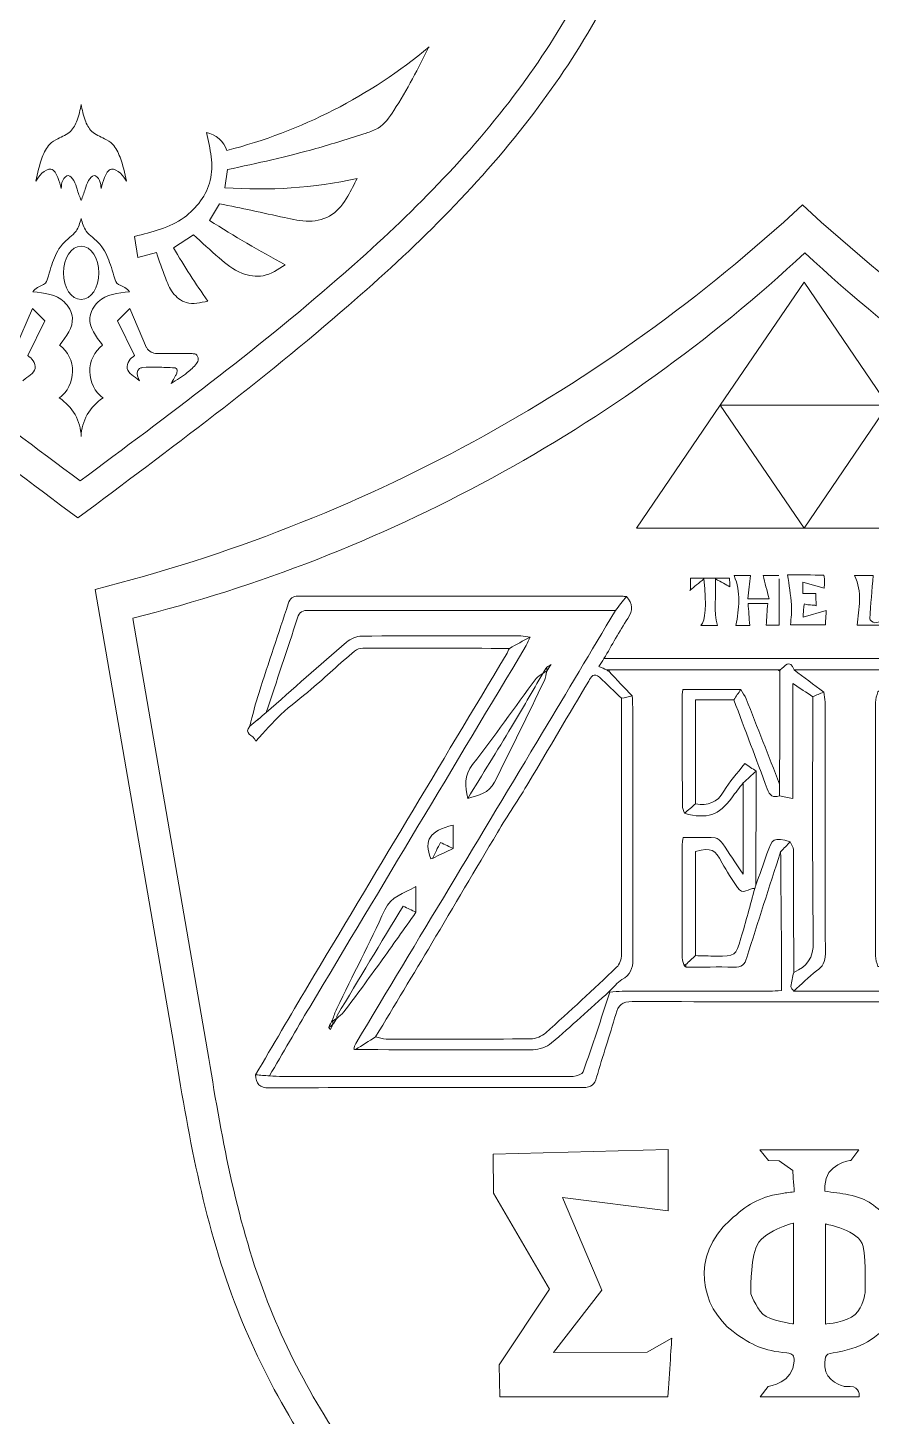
# Model space of a CAD drawing. Header units: inches. Extents: x 0 to 12, y 0 to 12.
# Drawn here: x 1.918 to 2.909, y 7.548 to 9.18 of the extents above; entities that cross this region are included whole.
import ezdxf

# ---------------------------------------------------------------- set-up
doc = ezdxf.new("R2010")
doc.units = ezdxf.units.IN
doc.header["$MEASUREMENT"] = 0

msp = doc.modelspace()

# ---------------------------------------------------------------- linework, layer by layer
at = {"color": 5, "lineweight": 0}
for p, q in [((2.1496, 8.9922), (2.1528, 9.0135)), ((2.1314, 8.9536), (2.1432, 8.9734)), ((2.0434, 8.935), (2.0472, 8.9103)), ((2.0893, 8.9216), (2.1125, 8.9369)), ((2.0472, 8.9103), (2.069, 8.916)), ((2.8304, 8.8813), (2.732, 8.7365)), ((2.9289, 8.7365), (2.8304, 8.8813)), ((1.9036, 8.8038), (1.9235, 8.8502)), ((1.9235, 8.8502), (1.938, 8.8357)), ((2.0377, 8.8502), (2.0232, 8.8357)), ((2.0575, 8.8038), (2.0377, 8.8502)), ((1.938, 8.8357), (1.9179, 8.7949)), ((2.0232, 8.8357), (2.0433, 8.7949)), ((2.1113, 8.7971), (2.0696, 8.7971)), ((2.732, 8.7365), (2.6335, 8.5918)), ((2.8304, 8.5918), (2.732, 8.7365)), ((2.732, 8.7365), (2.9289, 8.7365)), ((2.9289, 8.7365), (2.8304, 8.5918)), ((2.6335, 8.5918), (2.8304, 8.5918)), ((2.8304, 8.5918), (3.0273, 8.5918)), ((2.0413, 8.486), (2.1292, 7.9777))]:
    msp.add_line(p, q, dxfattribs=at)
at = {"color": 250, "lineweight": 0}
msp.add_line((1.997, 8.52), (2.0895, 7.9849), dxfattribs=at)
at = {"color": 5, "lineweight": 0}
for centre, radius, start, end in [((2.0024, 9.6212), 0.604, 284.3341, 309.8666), ((2.1214, 9.0256), 0.0322, 18.8063, 78.5326), ((2.1898, 9.5413), 0.5506, 265.8076, 282.0733), ((2.9229, 10.2081), 1.4833, 237.7506, 241.7403), ((1.6001, 10.2391), 1.8077, 284.1261, 312.9293), ((2.749, 9.3008), 0.7609, 209.8934, 215.4983), ((4.0626, 10.2391), 1.8077, 227.0707, 255.8739), ((1.9313, 8.7763), 0.0392, 306.8379, 52.1804), ((2.0299, 8.7763), 0.0392, 127.8196, 233.1621), ((2.0699, 8.8118), 0.0146, 212.8639, 268.9541), ((1.9246, 8.6978), 0.0561, 1.9204, 57.3192), ((2.0366, 8.6978), 0.0561, 122.6808, 178.0796)]:
    msp.add_arc(centre, radius, start, end, dxfattribs=at)
at = {"color": 250, "lineweight": 0}
for centre, start, end in [((1.5326, 10.3654), 284.1261, 312.9293), ((4.1246, 10.3654), 227.0707, 255.8739)]:
    msp.add_arc(centre, 1.9029, start, end, dxfattribs=at)
at = {"color": 5, "lineweight": 0}
msp.add_ellipse((1.9806, 8.8921), major_axis=(0, 0.0313), ratio=0.665933, dxfattribs=at)
at = {"color": 250, "lineweight": 0}
for points in [[(1.9767, 8.6041), (1.8686, 8.6846), (1.6788, 8.8259), (1.4417, 9.0568), (1.2882, 9.3193), (1.2543, 9.5139), (1.2376, 9.6169)], [(1.9767, 8.6041), (2.0849, 8.6846), (2.2747, 8.8259), (2.5117, 9.0568), (2.6653, 9.3193), (2.6992, 9.5139), (2.7159, 9.6169)], [(2.8286, 6.9721), (2.7205, 7.0526), (2.5306, 7.1938), (2.2936, 7.4248), (2.1401, 7.6873), (2.1062, 7.8819), (2.0895, 7.9849)], [(2.8286, 6.9721), (2.9367, 7.0526), (3.1266, 7.1938), (3.3636, 7.4248), (3.5172, 7.6873), (3.551, 7.8819), (3.5677, 7.9849)]]:
    msp.add_open_spline(points, degree=3, knots=[0, 0, 0, 0, 0.0808468, 0.1419248, 0.197496, 0.2597021, 0.2597021, 0.2597021, 0.2597021], dxfattribs=at)
at = {"color": 5, "lineweight": 0}
for points, knots in [([(1.9795, 8.6475), (1.8768, 8.724), (1.6964, 8.8582), (1.4712, 9.0776), (1.3254, 9.327), (1.2932, 9.5118), (1.2773, 9.6097)], [0, 0, 0, 0, 0.0808468, 0.1419248, 0.197496, 0.2597021, 0.2597021, 0.2597021, 0.2597021]), ([(1.9795, 8.6475), (2.0822, 8.724), (2.2626, 8.8582), (2.4877, 9.0776), (2.6336, 9.327), (2.6658, 9.5118), (2.6817, 9.6097)], [0, 0, 0, 0, 0.0808468, 0.1419248, 0.197496, 0.2597021, 0.2597021, 0.2597021, 0.2597021]), ([(2.1528, 9.0135), (2.1876, 9.021), (2.2427, 9.033), (2.3004, 9.0515), (2.3344, 9.0625), (2.36, 9.0994), (2.3768, 9.1325), (2.3895, 9.1576)], [0, 0, 0, 0, 0.02753964, 0.04351363, 0.0474821, 0.05463243, 0.07669562, 0.07669562, 0.07669562, 0.07669562]), ([(1.9806, 9.0901), (1.9794, 9.0839), (1.9773, 9.0726), (1.9689, 9.0565), (1.9548, 9.0509), (1.9413, 9.0429), (1.9327, 9.0244), (1.9294, 9.0092), (1.9274, 8.9998)], [0, 0, 0, 0, 0.00496667, 0.00889983, 0.01334248, 0.01630321, 0.02086423, 0.02843291, 0.02843291, 0.02843291, 0.02843291]), ([(1.9806, 9.0901), (1.9818, 9.0839), (1.9839, 9.0726), (1.9922, 9.0565), (2.0064, 9.0509), (2.0199, 9.0429), (2.0285, 9.0244), (2.0318, 9.0092), (2.0338, 8.9998)], [0, 0, 0, 0, 0.00496667, 0.00889983, 0.01334248, 0.01630321, 0.02086423, 0.02843291, 0.02843291, 0.02843291, 0.02843291]), ([(2.0434, 8.935), (2.064, 8.9399), (2.1022, 8.9491), (2.141, 9.0007), (2.1323, 9.038), (2.1278, 9.0572)], [0, 0, 0, 0, 0.01607831, 0.02987121, 0.04449574, 0.04449574, 0.04449574, 0.04449574]), ([(1.9572, 8.9912), (1.9562, 8.9954), (1.9542, 9.0035), (1.9464, 9.0174), (1.9332, 9.0096), (1.9293, 9.0031), (1.9274, 8.9998)], [0, 0, 0, 0, 0.00351206, 0.00679766, 0.00978558, 0.01288207, 0.01288207, 0.01288207, 0.01288207]), ([(2.004, 8.9912), (2.005, 8.9954), (2.007, 9.0035), (2.0148, 9.0174), (2.028, 9.0096), (2.0319, 9.0031), (2.0338, 8.9998)], [0, 0, 0, 0, 0.00351206, 0.00679766, 0.00978558, 0.01288207, 0.01288207, 0.01288207, 0.01288207]), ([(1.9806, 8.9771), (1.9789, 8.9816), (1.9758, 8.9895), (1.9732, 8.9997), (1.9656, 9.0093), (1.9575, 9.0004), (1.9573, 8.9944), (1.9572, 8.9912)], [0, 0, 0, 0, 0.00367448, 0.00651244, 0.00872326, 0.0109429, 0.0134626, 0.0134626, 0.0134626, 0.0134626]), ([(1.9806, 8.9771), (1.9823, 8.9816), (1.9854, 8.9895), (1.988, 8.9997), (1.9956, 9.0093), (2.0037, 9.0004), (2.0039, 8.9944), (2.004, 8.9912)], [0, 0, 0, 0, 0.00367448, 0.00651244, 0.00872326, 0.0109429, 0.0134626, 0.0134626, 0.0134626, 0.0134626]), ([(2.1432, 8.9734), (2.1687, 8.9681), (2.2037, 8.9608), (2.2479, 8.9505), (2.2777, 8.9579), (2.2938, 8.9806), (2.3015, 8.996), (2.305, 9.0029)], [0, 0, 0, 0, 0.02023305, 0.02779216, 0.03497388, 0.04239776, 0.04841567, 0.04841567, 0.04841567, 0.04841567]), ([(1.9806, 8.9558), (1.9791, 8.9506), (1.9767, 8.9419), (1.9659, 8.9327), (1.9535, 8.9217), (1.9469, 8.9045), (1.9425, 8.8903), (1.9396, 8.8783), (1.9294, 8.8763), (1.9254, 8.8718), (1.9237, 8.8699)], [0, 0, 0, 0, 0.00412311, 0.00675957, 0.01082209, 0.01687384, 0.02044886, 0.02277519, 0.025562, 0.02745838, 0.02745838, 0.02745838, 0.02745838]), ([(1.9806, 8.9558), (1.9821, 8.9506), (1.9845, 8.9419), (1.9953, 8.9327), (2.0077, 8.9217), (2.0143, 8.9045), (2.0187, 8.8903), (2.0216, 8.8783), (2.0317, 8.8763), (2.0358, 8.8718), (2.0375, 8.8699)], [0, 0, 0, 0, 0.00412311, 0.00675957, 0.01082209, 0.01687384, 0.02044886, 0.02277519, 0.025562, 0.02745838, 0.02745838, 0.02745838, 0.02745838]), ([(2.1125, 8.9369), (2.1225, 8.9278), (2.1403, 8.9113), (2.166, 8.8902), (2.1967, 8.8857), (2.2123, 8.8961), (2.2206, 8.9016)], [0, 0, 0, 0, 0.01052872, 0.01884852, 0.02537562, 0.03288337, 0.03288337, 0.03288337, 0.03288337]), ([(2.069, 8.916), (2.0724, 8.9061), (2.078, 8.89), (2.0868, 8.868), (2.1054, 8.8531), (2.1208, 8.8569), (2.1295, 8.859)], [0, 0, 0, 0, 0.00813648, 0.01321573, 0.01827977, 0.02485473, 0.02485473, 0.02485473, 0.02485473]), ([(1.9554, 8.8073), (1.9633, 8.8175), (1.9761, 8.8341), (1.9586, 8.8662), (1.9374, 8.8685), (1.9237, 8.8699)], [0, 0, 0, 0, 0.00906876, 0.01459213, 0.02458282, 0.02458282, 0.02458282, 0.02458282]), ([(2.0058, 8.8073), (1.9979, 8.8175), (1.985, 8.8341), (2.0026, 8.8662), (2.0238, 8.8685), (2.0375, 8.8699)], [0, 0, 0, 0, 0.00906876, 0.01459213, 0.02458282, 0.02458282, 0.02458282, 0.02458282]), ([(2.0864, 8.7619), (2.0929, 8.766), (2.1037, 8.7729), (2.1144, 8.7826), (2.1195, 8.7907), (2.1164, 8.7969), (2.1127, 8.7971), (2.1113, 8.7971)], [0, 0, 0, 0, 0.00596177, 0.00986587, 0.01130521, 0.01296865, 0.01403095, 0.01403095, 0.01403095, 0.01403095]), ([(1.9179, 8.7949), (1.9202, 8.7931), (1.9249, 8.7893), (1.9293, 8.7753), (1.9175, 8.7701), (1.9122, 8.7654), (1.912, 8.7653)], [0, 0, 0, 0, 0.002263082, 0.004672888, 0.009805081, 0.009973743, 0.009973743, 0.009973743, 0.009973743]), ([(2.0433, 8.7949), (2.041, 8.7931), (2.0363, 8.7893), (2.0319, 8.7753), (2.0437, 8.7701), (2.049, 8.7654), (2.0492, 8.7653)], [0, 0, 0, 0, 0.002263082, 0.004672888, 0.009805081, 0.009973743, 0.009973743, 0.009973743, 0.009973743]), ([(2.0864, 8.7619), (2.0882, 8.7651), (2.0908, 8.7694), (2.0934, 8.7749), (2.0941, 8.7803), (2.0819, 8.7808), (2.0702, 8.7813), (2.0569, 8.7814), (2.0489, 8.7801), (2.0452, 8.7742), (2.0472, 8.7688), (2.0492, 8.7653)], [0, 0, 0, 0, 0.00278599, 0.00388366, 0.00486863, 0.00626844, 0.01134116, 0.01538852, 0.01640716, 0.01732059, 0.0203083, 0.0203083, 0.0203083, 0.0203083]), ([(2.6216, 8.5116), (2.6172, 8.5061), (2.6129, 8.5006), (2.6086, 8.4951), (2.4885, 8.4951), (2.3683, 8.4951), (2.2482, 8.4954), (2.2411, 8.4954), (2.2372, 8.4937), (2.2349, 8.4865), (2.2229, 8.4493), (2.2104, 8.4123), (2.1981, 8.3752), (2.1917, 8.3699), (2.1853, 8.3646), (2.1788, 8.3593), (2.1824, 8.3725), (2.1854, 8.3859), (2.1897, 8.3989), (2.2009, 8.4337), (2.2128, 8.4683), (2.2241, 8.5031), (2.2262, 8.5094), (2.2289, 8.5122), (2.236, 8.5122), (2.3629, 8.5119), (2.4898, 8.512), (2.6167, 8.5119), (2.6183, 8.5119), (2.62, 8.5117), (2.6216, 8.5116)], [0, 0, 0, 0, 1, 1, 1, 2, 2, 2, 3, 3, 3, 4, 4, 4, 5, 5, 5, 6, 6, 6, 7, 7, 7, 8, 8, 8, 9, 9, 9, 10, 10, 10, 10]), ([(2.6216, 8.5116), (2.629, 8.5034), (2.6295, 8.4955), (2.6232, 8.4859), (2.6132, 8.4705), (2.6045, 8.4544), (2.5952, 8.4387), (2.5933, 8.4357), (2.5913, 8.4328), (2.5891, 8.4294), (2.5928, 8.4278), (2.5957, 8.4266), (2.5986, 8.4254), (2.5995, 8.4247), (2.6004, 8.424), (2.6012, 8.4234), (2.6103, 8.4139), (2.6193, 8.4044), (2.6284, 8.3948), (2.6243, 8.3939), (2.6201, 8.3929), (2.616, 8.392), (2.6074, 8.4002), (2.5987, 8.4085), (2.59, 8.4167), (2.5832, 8.4231), (2.5801, 8.4169), (2.5773, 8.4123), (2.5538, 8.3727), (2.5305, 8.3329), (2.5069, 8.2934), (2.4949, 8.2735), (2.482, 8.2542), (2.47, 8.2343), (2.4442, 8.191), (2.4187, 8.1475), (2.3929, 8.1042), (2.371, 8.0674), (2.3488, 8.0308), (2.3268, 7.9941), (2.3189, 7.9891), (2.311, 7.9841), (2.3031, 7.9791), (2.3031, 7.9791), (2.3031, 7.9791), (2.3031, 7.9791), (2.3024, 7.9794), (2.3017, 7.9795), (2.301, 7.9795), (2.3018, 7.9818), (2.3022, 7.9842), (2.3034, 7.9862), (2.3766, 8.1081), (2.4499, 8.2299), (2.5231, 8.3518), (2.5518, 8.3994), (2.5801, 8.4473), (2.6086, 8.4951), (2.6129, 8.5006), (2.6172, 8.5061), (2.6216, 8.5116)], [0, 0, 0, 0, 1, 1, 1, 2, 2, 2, 3, 3, 3, 4, 4, 4, 5, 5, 5, 6, 6, 6, 7, 7, 7, 8, 8, 8, 9, 9, 9, 10, 10, 10, 11, 11, 11, 12, 12, 12, 13, 13, 13, 14, 14, 14, 15, 15, 15, 16, 16, 16, 17, 17, 17, 18, 18, 18, 19, 19, 19, 20, 20, 20, 20]), ([(2.5083, 8.464), (2.5047, 8.4644), (2.5011, 8.4653), (2.4976, 8.4654), (2.4353, 8.4654), (2.373, 8.4656), (2.3106, 8.4651), (2.3045, 8.465), (2.2973, 8.462), (2.2926, 8.458), (2.2608, 8.4307), (2.2295, 8.4029), (2.1981, 8.3752), (2.2104, 8.4123), (2.2229, 8.4493), (2.2349, 8.4865), (2.2372, 8.4937), (2.2411, 8.4954), (2.2482, 8.4954), (2.3683, 8.4951), (2.4885, 8.4951), (2.6086, 8.4951), (2.5801, 8.4473), (2.5518, 8.3994), (2.5231, 8.3518), (2.4499, 8.2299), (2.3766, 8.1081), (2.3034, 7.9862), (2.3022, 7.9842), (2.3018, 7.9818), (2.301, 7.9795), (2.3017, 7.9794), (2.3024, 7.9792), (2.3031, 7.9791), (2.3031, 7.9791), (2.3031, 7.9791), (2.3031, 7.9791), (2.3727, 7.9789), (2.4423, 7.9786), (2.5118, 7.979), (2.5191, 7.9791), (2.5278, 7.9822), (2.5334, 7.9869), (2.5566, 8.0064), (2.5789, 8.0272), (2.6015, 8.0474), (2.6015, 8.0474), (2.6022, 8.0465), (2.6022, 8.0465), (2.5918, 8.0153), (2.5817, 7.9841), (2.5708, 7.9531), (2.5697, 7.9502), (2.5632, 7.9477), (2.5592, 7.9476), (2.5344, 7.9471), (2.5096, 7.9474), (2.4848, 7.9474), (2.3958, 7.9474), (2.3068, 7.9474), (2.2177, 7.9474), (2.2125, 7.9474), (2.2072, 7.9479), (2.2019, 7.9481), (2.2177, 7.9751), (2.2333, 8.0023), (2.2493, 8.0291), (2.3341, 8.1708), (2.419, 8.3124), (2.5038, 8.4541), (2.5057, 8.4572), (2.5068, 8.4607), (2.5083, 8.464)], [0, 0, 0, 0, 1, 1, 1, 2, 2, 2, 3, 3, 3, 4, 4, 4, 5, 5, 5, 6, 6, 6, 7, 7, 7, 8, 8, 8, 9, 9, 9, 10, 10, 10, 11, 11, 11, 12, 12, 12, 13, 13, 13, 14, 14, 14, 15, 15, 15, 16, 16, 16, 17, 17, 17, 18, 18, 18, 19, 19, 19, 20, 20, 20, 21, 21, 21, 22, 22, 22, 23, 23, 23, 24, 24, 24, 24]), ([(2.5083, 8.464), (2.5002, 8.4596), (2.4922, 8.4551), (2.4841, 8.4507), (2.4267, 8.4508), (2.3693, 8.451), (2.3119, 8.4509), (2.3085, 8.4509), (2.3045, 8.4497), (2.302, 8.4476), (2.2848, 8.4328), (2.2682, 8.4175), (2.251, 8.4027), (2.2394, 8.3925), (2.2267, 8.3835), (2.2154, 8.373), (2.2055, 8.3638), (2.1968, 8.3532), (2.186, 8.3416), (2.1828, 8.3499), (2.1709, 8.3499), (2.1789, 8.3593), (2.1853, 8.3646), (2.1917, 8.3699), (2.1981, 8.3752), (2.2295, 8.4029), (2.2608, 8.4307), (2.2926, 8.458), (2.2973, 8.462), (2.3045, 8.465), (2.3106, 8.4651), (2.373, 8.4656), (2.4353, 8.4654), (2.4976, 8.4654), (2.5011, 8.4653), (2.5047, 8.4644), (2.5083, 8.464)], [0, 0, 0, 0, 1, 1, 1, 2, 2, 2, 3, 3, 3, 4, 4, 4, 5, 5, 5, 6, 6, 6, 7, 7, 7, 8, 8, 8, 9, 9, 9, 10, 10, 10, 11, 11, 11, 12, 12, 12, 12]), ([(2.2019, 7.9481), (2.1965, 7.9486), (2.1911, 7.949), (2.1857, 7.9495), (2.2061, 7.9842), (2.2263, 8.019), (2.2469, 8.0535), (2.3246, 8.1835), (2.4025, 8.3133), (2.4802, 8.4432), (2.4817, 8.4456), (2.4828, 8.4482), (2.4841, 8.4507), (2.4922, 8.4551), (2.5002, 8.4596), (2.5083, 8.464), (2.5068, 8.4607), (2.5057, 8.4572), (2.5038, 8.4541), (2.419, 8.3124), (2.3341, 8.1708), (2.2493, 8.0291), (2.2333, 8.0023), (2.2177, 7.9751), (2.2019, 7.9481)], [0, 0, 0, 0, 1, 1, 1, 2, 2, 2, 3, 3, 3, 4, 4, 4, 5, 5, 5, 6, 6, 6, 7, 7, 7, 8, 8, 8, 8]), ([(2.9637, 8.4383), (2.9595, 8.434), (2.9552, 8.4297), (2.951, 8.4254), (2.9069, 8.4254), (2.8629, 8.4254), (2.8188, 8.4254), (2.8135, 8.439), (2.8079, 8.4296), (2.8024, 8.4255), (2.8014, 8.4255), (2.8005, 8.4254), (2.7995, 8.4254), (2.7335, 8.4254), (2.6675, 8.4254), (2.6016, 8.4254), (2.6006, 8.4254), (2.5996, 8.4254), (2.5986, 8.4254), (2.5957, 8.4266), (2.5928, 8.4278), (2.5891, 8.4294), (2.5913, 8.4328), (2.5933, 8.4357), (2.5952, 8.4387), (2.7144, 8.4387), (2.8336, 8.4387), (2.9527, 8.4387), (2.9564, 8.4387), (2.9601, 8.4384), (2.9637, 8.4383)], [0, 0, 0, 0, 1, 1, 1, 2, 2, 2, 3, 3, 3, 4, 4, 4, 5, 5, 5, 6, 6, 6, 7, 7, 7, 8, 8, 8, 9, 9, 9, 10, 10, 10, 10]), ([(2.8535, 8.3993), (2.8492, 8.3975), (2.8449, 8.3957), (2.8406, 8.3939), (2.8333, 8.3988), (2.826, 8.4036), (2.8172, 8.4094), (2.8172, 8.3637), (2.8172, 8.3196), (2.8172, 8.2742), (2.8113, 8.2754), (2.8065, 8.2763), (2.8016, 8.2772), (2.8017, 8.2818), (2.8017, 8.2863), (2.8017, 8.2909), (2.8018, 8.3352), (2.8019, 8.3795), (2.8021, 8.4238), (2.8022, 8.4243), (2.8023, 8.4249), (2.8024, 8.4255), (2.8079, 8.4296), (2.8135, 8.439), (2.8188, 8.4254), (2.8304, 8.4167), (2.842, 8.408), (2.8535, 8.3993)], [0, 0, 0, 0, 1, 1, 1, 2, 2, 2, 3, 3, 3, 4, 4, 4, 5, 5, 5, 6, 6, 6, 7, 7, 7, 8, 8, 8, 9, 9, 9, 9]), ([(2.5282, 8.4287), (2.5282, 8.4287), (2.5282, 8.4287), (2.5282, 8.4287), (2.5266, 8.4263), (2.525, 8.4238), (2.5233, 8.4213), (2.5233, 8.4213), (2.5233, 8.4213), (2.5233, 8.4213), (2.5206, 8.4193), (2.5173, 8.4178), (2.5154, 8.4152), (2.4905, 8.3816), (2.4664, 8.3473), (2.4408, 8.3142), (2.4307, 8.3011), (2.4315, 8.2884), (2.4351, 8.2744), (2.4474, 8.2777), (2.4602, 8.2806), (2.4666, 8.2934), (2.4863, 8.3331), (2.5058, 8.373), (2.5252, 8.4128), (2.5268, 8.4162), (2.5271, 8.4203), (2.528, 8.424), (2.528, 8.424), (2.528, 8.4239), (2.528, 8.4239), (2.5297, 8.4265), (2.5313, 8.429), (2.533, 8.4316), (2.5314, 8.4306), (2.5298, 8.4296), (2.5282, 8.4287)], [0, 0, 0, 0, 1, 1, 1, 2, 2, 2, 3, 3, 3, 4, 4, 4, 5, 5, 5, 6, 6, 6, 7, 7, 7, 8, 8, 8, 9, 9, 9, 10, 10, 10, 11, 11, 11, 12, 12, 12, 12]), ([(2.5233, 8.4213), (2.5111, 8.4004), (2.4991, 8.3793), (2.4866, 8.3585), (2.4696, 8.3303), (2.4523, 8.3024), (2.4351, 8.2744), (2.4315, 8.2884), (2.4307, 8.3011), (2.4408, 8.3142), (2.4664, 8.3473), (2.4905, 8.3816), (2.5154, 8.4152), (2.5173, 8.4178), (2.5206, 8.4193), (2.5233, 8.4213)], [0, 0, 0, 0, 1, 1, 1, 2, 2, 2, 3, 3, 3, 4, 4, 4, 5, 5, 5, 5]), ([(2.528, 8.424), (2.5271, 8.4203), (2.5268, 8.4162), (2.5252, 8.4128), (2.5058, 8.373), (2.4863, 8.3331), (2.4666, 8.2934), (2.4602, 8.2806), (2.4474, 8.2777), (2.4351, 8.2744), (2.4523, 8.3024), (2.4696, 8.3303), (2.4866, 8.3585), (2.4991, 8.3793), (2.5111, 8.4004), (2.5233, 8.4213), (2.5233, 8.4213), (2.5233, 8.4213), (2.5233, 8.4213), (2.5249, 8.4222), (2.5265, 8.4231), (2.528, 8.424)], [0, 0, 0, 0, 1, 1, 1, 2, 2, 2, 3, 3, 3, 4, 4, 4, 5, 5, 5, 6, 6, 6, 7, 7, 7, 7]), ([(2.528, 8.424), (2.5265, 8.4231), (2.5249, 8.4222), (2.5233, 8.4213), (2.525, 8.4238), (2.5266, 8.4263), (2.5282, 8.4287), (2.5282, 8.4271), (2.5281, 8.4255), (2.528, 8.4239), (2.528, 8.4239), (2.528, 8.424), (2.528, 8.424)], [0, 0, 0, 0, 1, 1, 1, 2, 2, 2, 3, 3, 3, 4, 4, 4, 4]), ([(2.528, 8.4239), (2.5281, 8.4255), (2.5282, 8.4271), (2.5282, 8.4287), (2.5282, 8.4287), (2.5282, 8.4287), (2.5282, 8.4287), (2.5298, 8.4296), (2.5314, 8.4306), (2.533, 8.4316), (2.5313, 8.429), (2.5297, 8.4265), (2.528, 8.4239)], [0, 0, 0, 0, 1, 1, 1, 2, 2, 2, 3, 3, 3, 4, 4, 4, 4]), ([(2.533, 8.4316), (2.5314, 8.4306), (2.5298, 8.4296), (2.5282, 8.4287), (2.5298, 8.4296), (2.5314, 8.4306), (2.533, 8.4316)], [0, 0, 0, 0, 1, 1, 1, 2, 2, 2, 2]), ([(2.6016, 8.4254), (2.6015, 8.4247), (2.6014, 8.424), (2.6012, 8.4234), (2.6004, 8.424), (2.5995, 8.4247), (2.5986, 8.4254), (2.5996, 8.4254), (2.6006, 8.4254), (2.6016, 8.4254)], [0, 0, 0, 0, 1, 1, 1, 2, 2, 2, 3, 3, 3, 3]), ([(2.6016, 8.4254), (2.6675, 8.4254), (2.7335, 8.4254), (2.7995, 8.4254), (2.8003, 8.4248), (2.8012, 8.4243), (2.8021, 8.4238), (2.8019, 8.3795), (2.8018, 8.3352), (2.8017, 8.2909), (2.7886, 8.3244), (2.7756, 8.3579), (2.7624, 8.3914), (2.7609, 8.3953), (2.7581, 8.3986), (2.756, 8.4023), (2.7336, 8.4023), (2.7112, 8.4023), (2.6881, 8.4023), (2.6879, 8.4009), (2.6873, 8.399), (2.6873, 8.3971), (2.6873, 8.3533), (2.6873, 8.3096), (2.6874, 8.2659), (2.6874, 8.2628), (2.6889, 8.2599), (2.6898, 8.2568), (2.7168, 8.2497), (2.7301, 8.2541), (2.7455, 8.2752), (2.7498, 8.2811), (2.7544, 8.2868), (2.7588, 8.2926), (2.7588, 8.2578), (2.7588, 8.2229), (2.7588, 8.1852), (2.7497, 8.1989), (2.7425, 8.2101), (2.7348, 8.221), (2.7327, 8.224), (2.7291, 8.2278), (2.726, 8.228), (2.7136, 8.2288), (2.7011, 8.2283), (2.6882, 8.2283), (2.6878, 8.225), (2.6873, 8.223), (2.6873, 8.2211), (2.6872, 8.1764), (2.6872, 8.1318), (2.6873, 8.0871), (2.6873, 8.084), (2.6887, 8.081), (2.6894, 8.0779), (2.6902, 8.0772), (2.691, 8.0765), (2.6918, 8.0758), (2.7105, 8.0759), (2.7293, 8.0766), (2.748, 8.0759), (2.7572, 8.0755), (2.7606, 8.079), (2.7632, 8.0872), (2.7761, 8.1288), (2.7896, 8.1702), (2.8029, 8.2116), (2.8032, 8.1751), (2.8036, 8.1385), (2.8039, 8.1019), (2.804, 8.0845), (2.8039, 8.0671), (2.8039, 8.0484), (2.7986, 8.0482), (2.7943, 8.0478), (2.7899, 8.0478), (2.7322, 8.0478), (2.6744, 8.0478), (2.6166, 8.0477), (2.6118, 8.0477), (2.607, 8.0469), (2.6022, 8.0465), (2.6022, 8.0465), (2.6015, 8.0474), (2.6015, 8.0474), (2.6064, 8.0522), (2.6107, 8.0579), (2.6164, 8.0613), (2.6259, 8.067), (2.6293, 8.0741), (2.6293, 8.0852), (2.6289, 8.184), (2.629, 8.2827), (2.629, 8.3815), (2.629, 8.3859), (2.6286, 8.3904), (2.6284, 8.3948), (2.6193, 8.4044), (2.6103, 8.4139), (2.6012, 8.4234), (2.6014, 8.424), (2.6015, 8.4247), (2.6016, 8.4254)], [0, 0, 0, 0, 1, 1, 1, 2, 2, 2, 3, 3, 3, 4, 4, 4, 5, 5, 5, 6, 6, 6, 7, 7, 7, 8, 8, 8, 9, 9, 9, 10, 10, 10, 11, 11, 11, 12, 12, 12, 13, 13, 13, 14, 14, 14, 15, 15, 15, 16, 16, 16, 17, 17, 17, 18, 18, 18, 19, 19, 19, 20, 20, 20, 21, 21, 21, 22, 22, 22, 23, 23, 23, 24, 24, 24, 25, 25, 25, 26, 26, 26, 27, 27, 27, 28, 28, 28, 29, 29, 29, 30, 30, 30, 31, 31, 31, 32, 32, 32, 33, 33, 33, 34, 34, 34, 34]), ([(2.8024, 8.4255), (2.8023, 8.4249), (2.8022, 8.4243), (2.8021, 8.4238), (2.8012, 8.4243), (2.8003, 8.4248), (2.7995, 8.4254), (2.8005, 8.4254), (2.8014, 8.4255), (2.8024, 8.4255)], [0, 0, 0, 0, 1, 1, 1, 2, 2, 2, 3, 3, 3, 3]), ([(2.9189, 8.0769), (2.9313, 8.0761), (2.9437, 8.0746), (2.956, 8.0751), (2.9586, 8.0752), (2.9617, 8.0822), (2.9631, 8.0865), (2.9768, 8.1282), (2.9901, 8.1701), (3.0035, 8.2119), (3.0038, 8.1679), (3.0041, 8.124), (3.0044, 8.08), (3.0045, 8.0699), (3.0044, 8.0598), (3.0044, 8.0479), (2.9417, 8.0479), (2.88, 8.0479), (2.8183, 8.0479), (2.8272, 8.0558), (2.8356, 8.0644), (2.8452, 8.0715), (2.8524, 8.0768), (2.8555, 8.0822), (2.8555, 8.0915), (2.8551, 8.1902), (2.8553, 8.2889), (2.8552, 8.3876), (2.8552, 8.3915), (2.8541, 8.3954), (2.8535, 8.3993), (2.842, 8.408), (2.8304, 8.4167), (2.8188, 8.4254), (2.8629, 8.4254), (2.9069, 8.4254), (2.951, 8.4254), (2.9396, 8.4168), (2.9283, 8.4082), (2.917, 8.3997), (2.9161, 8.3955), (2.9144, 8.3913), (2.9144, 8.3871), (2.9142, 8.2879), (2.9142, 8.1886), (2.9144, 8.0894), (2.9144, 8.0852), (2.9161, 8.081), (2.917, 8.0769), (2.9176, 8.0769), (2.9183, 8.0769), (2.9189, 8.0769)], [0, 0, 0, 0, 1, 1, 1, 2, 2, 2, 3, 3, 3, 4, 4, 4, 5, 5, 5, 6, 6, 6, 7, 7, 7, 8, 8, 8, 9, 9, 9, 10, 10, 10, 11, 11, 11, 12, 12, 12, 13, 13, 13, 14, 14, 14, 15, 15, 15, 16, 16, 16, 17, 17, 17, 17]), ([(3.1686, 8.4194), (3.1964, 8.4075), (3.2166, 8.3886), (3.2308, 8.3612), (3.2501, 8.3237), (3.259, 8.2844), (3.259, 8.2427), (3.259, 8.234), (3.2576, 8.2252), (3.2568, 8.2165), (3.2574, 8.2082), (3.2601, 8.1993), (3.2582, 8.1916), (3.2526, 8.1685), (3.2452, 8.1458), (3.2384, 8.1231), (3.2366, 8.1173), (3.2341, 8.1118), (3.2319, 8.1062), (3.2213, 8.0948), (3.2107, 8.0835), (3.2002, 8.072), (3.1998, 8.0716), (3.2001, 8.0705), (3.2, 8.0697), (3.2, 8.0697), (3.2001, 8.0699), (3.2001, 8.0699), (3.1766, 8.0495), (3.1466, 8.045), (3.1181, 8.0374), (3.1096, 8.0351), (3.1003, 8.0354), (3.0914, 8.0354), (2.9371, 8.0352), (2.7828, 8.0351), (2.6285, 8.0356), (2.6166, 8.0356), (2.612, 8.0312), (2.609, 8.0205), (2.602, 7.9957), (2.5936, 7.9712), (2.5865, 7.9465), (2.584, 7.9379), (2.5804, 7.9344), (2.5707, 7.9345), (2.4478, 7.9347), (2.3248, 7.9346), (2.2019, 7.9341), (2.1902, 7.9341), (2.1859, 7.9389), (2.1857, 7.9495), (2.1911, 7.949), (2.1965, 7.9486), (2.2019, 7.9481), (2.2072, 7.9479), (2.2125, 7.9474), (2.2177, 7.9474), (2.3068, 7.9474), (2.3958, 7.9474), (2.4848, 7.9474), (2.5096, 7.9474), (2.5344, 7.9471), (2.5592, 7.9476), (2.5632, 7.9477), (2.5697, 7.9502), (2.5708, 7.9531), (2.5817, 7.9841), (2.5918, 8.0153), (2.6022, 8.0465), (2.607, 8.0469), (2.6118, 8.0477), (2.6166, 8.0477), (2.6744, 8.0478), (2.7322, 8.0478), (2.7899, 8.0478), (2.7943, 8.0478), (2.7986, 8.0482), (2.8039, 8.0484), (2.8039, 8.0671), (2.804, 8.0845), (2.8039, 8.1019), (2.8036, 8.1385), (2.8032, 8.1751), (2.8029, 8.2116), (2.8067, 8.2156), (2.8105, 8.2195), (2.8143, 8.2234), (2.8155, 8.2203), (2.8179, 8.2172), (2.8179, 8.2141), (2.8182, 8.166), (2.8182, 8.118), (2.8183, 8.0699), (2.8171, 8.0644), (2.8155, 8.0589), (2.8149, 8.0533), (2.8147, 8.0516), (2.8171, 8.0497), (2.8183, 8.0479), (2.88, 8.0479), (2.9417, 8.0479), (3.0044, 8.0479), (3.0044, 8.0598), (3.0045, 8.0699), (3.0044, 8.08), (3.0041, 8.124), (3.0038, 8.1679), (3.0035, 8.2119), (3.0074, 8.2165), (3.0113, 8.2211), (3.0152, 8.2258), (3.0165, 8.2227), (3.0188, 8.2196), (3.0188, 8.2165), (3.0191, 8.169), (3.0192, 8.1216), (3.0193, 8.0742), (3.0176, 8.0659), (3.016, 8.0576), (3.0143, 8.0493), (3.0183, 8.0488), (3.0223, 8.0477), (3.0262, 8.0478), (3.0534, 8.0483), (3.0807, 8.0488), (3.1079, 8.0498), (3.1666, 8.052), (3.211, 8.0847), (3.2298, 8.1402), (3.2443, 8.1828), (3.2463, 8.2267), (3.2421, 8.2713), (3.2365, 8.3307), (3.2168, 8.3812), (3.1611, 8.4113), (3.1636, 8.414), (3.1661, 8.4167), (3.1686, 8.4194)], [0, 0, 0, 0, 1, 1, 1, 2, 2, 2, 3, 3, 3, 4, 4, 4, 5, 5, 5, 6, 6, 6, 7, 7, 7, 8, 8, 8, 9, 9, 9, 10, 10, 10, 11, 11, 11, 12, 12, 12, 13, 13, 13, 14, 14, 14, 15, 15, 15, 16, 16, 16, 17, 17, 17, 18, 18, 18, 19, 19, 19, 20, 20, 20, 21, 21, 21, 22, 22, 22, 23, 23, 23, 24, 24, 24, 25, 25, 25, 26, 26, 26, 27, 27, 27, 28, 28, 28, 29, 29, 29, 30, 30, 30, 31, 31, 31, 32, 32, 32, 33, 33, 33, 34, 34, 34, 35, 35, 35, 36, 36, 36, 37, 37, 37, 38, 38, 38, 39, 39, 39, 40, 40, 40, 41, 41, 41, 42, 42, 42, 43, 43, 43, 44, 44, 44, 45, 45, 45, 46, 46, 46, 46]), ([(2.3268, 7.9941), (2.331, 7.9932), (2.3351, 7.9915), (2.3393, 7.9915), (2.3958, 7.9914), (2.4523, 7.9912), (2.5089, 7.9917), (2.515, 7.9918), (2.5223, 7.9948), (2.5269, 7.9989), (2.555, 8.0241), (2.5827, 8.0498), (2.6101, 8.0759), (2.6136, 8.0792), (2.6158, 8.0857), (2.6158, 8.0907), (2.6161, 8.1911), (2.616, 8.2916), (2.616, 8.392), (2.6201, 8.3929), (2.6243, 8.3939), (2.6284, 8.3948), (2.6286, 8.3904), (2.629, 8.3859), (2.629, 8.3815), (2.629, 8.2827), (2.6289, 8.184), (2.6293, 8.0852), (2.6293, 8.0741), (2.6259, 8.067), (2.6164, 8.0613), (2.6107, 8.0579), (2.6064, 8.0522), (2.6015, 8.0474), (2.5789, 8.0272), (2.5566, 8.0064), (2.5334, 7.9869), (2.5278, 7.9822), (2.5191, 7.9791), (2.5118, 7.979), (2.4423, 7.9786), (2.3727, 7.9789), (2.3031, 7.9791), (2.311, 7.9841), (2.3189, 7.9891), (2.3268, 7.9941)], [0, 0, 0, 0, 1, 1, 1, 2, 2, 2, 3, 3, 3, 4, 4, 4, 5, 5, 5, 6, 6, 6, 7, 7, 7, 8, 8, 8, 9, 9, 9, 10, 10, 10, 11, 11, 11, 12, 12, 12, 13, 13, 13, 14, 14, 14, 15, 15, 15, 15]), ([(2.7479, 8.3903), (2.7334, 8.3903), (2.7188, 8.3903), (2.7029, 8.3903), (2.7029, 8.3489), (2.7029, 8.3085), (2.7029, 8.268), (2.6986, 8.2643), (2.6942, 8.2606), (2.6898, 8.2568), (2.6889, 8.2599), (2.6874, 8.2628), (2.6874, 8.2659), (2.6873, 8.3096), (2.6873, 8.3533), (2.6873, 8.3971), (2.6873, 8.399), (2.6879, 8.4009), (2.6881, 8.4023), (2.7112, 8.4023), (2.7336, 8.4023), (2.756, 8.4023), (2.7533, 8.3983), (2.7506, 8.3943), (2.7479, 8.3903)], [0, 0, 0, 0, 1, 1, 1, 2, 2, 2, 3, 3, 3, 4, 4, 4, 5, 5, 5, 6, 6, 6, 7, 7, 7, 8, 8, 8, 8]), ([(2.7479, 8.3903), (2.7506, 8.3943), (2.7533, 8.3983), (2.756, 8.4023), (2.7581, 8.3986), (2.7609, 8.3953), (2.7624, 8.3914), (2.7756, 8.3579), (2.7886, 8.3244), (2.8017, 8.2909), (2.8017, 8.2863), (2.8017, 8.2818), (2.8016, 8.2772), (2.7939, 8.2749), (2.7899, 8.2777), (2.7871, 8.2854), (2.7743, 8.3205), (2.761, 8.3553), (2.7479, 8.3903)], [0, 0, 0, 0, 1, 1, 1, 2, 2, 2, 3, 3, 3, 4, 4, 4, 5, 5, 5, 6, 6, 6, 6]), ([(2.8183, 8.0699), (2.8337, 8.0769), (2.8416, 8.0865), (2.8413, 8.1058), (2.84, 8.2019), (2.8407, 8.2979), (2.8406, 8.3939), (2.8449, 8.3957), (2.8492, 8.3975), (2.8535, 8.3993), (2.8541, 8.3954), (2.8552, 8.3915), (2.8552, 8.3876), (2.8553, 8.2889), (2.8551, 8.1902), (2.8555, 8.0915), (2.8555, 8.0822), (2.8524, 8.0768), (2.8452, 8.0715), (2.8356, 8.0644), (2.8272, 8.0558), (2.8183, 8.0479), (2.8171, 8.0497), (2.8147, 8.0516), (2.8149, 8.0533), (2.8155, 8.0589), (2.8171, 8.0644), (2.8183, 8.0699)], [0, 0, 0, 0, 1, 1, 1, 2, 2, 2, 3, 3, 3, 4, 4, 4, 5, 5, 5, 6, 6, 6, 7, 7, 7, 8, 8, 8, 9, 9, 9, 9]), ([(2.6898, 8.2568), (2.6942, 8.2606), (2.6986, 8.2643), (2.7029, 8.268), (2.7174, 8.2655), (2.7283, 8.2691), (2.7363, 8.2829), (2.7427, 8.294), (2.7518, 8.3035), (2.7608, 8.3152), (2.7654, 8.3122), (2.7698, 8.3093), (2.7742, 8.3063), (2.769, 8.3018), (2.7639, 8.2972), (2.7588, 8.2926), (2.7544, 8.2868), (2.7498, 8.2811), (2.7455, 8.2752), (2.7301, 8.2541), (2.7168, 8.2497), (2.6898, 8.2568)], [0, 0, 0, 0, 1, 1, 1, 2, 2, 2, 3, 3, 3, 4, 4, 4, 5, 5, 5, 6, 6, 6, 7, 7, 7, 7]), ([(2.7738, 8.1723), (2.7733, 8.171), (2.7729, 8.1698), (2.7725, 8.1685), (2.7657, 8.1694), (2.7584, 8.1596), (2.7521, 8.1696), (2.746, 8.1792), (2.7394, 8.1885), (2.7341, 8.1984), (2.7253, 8.2149), (2.7224, 8.2166), (2.7027, 8.212), (2.7027, 8.1712), (2.7027, 8.1303), (2.7027, 8.0895), (2.699, 8.086), (2.6952, 8.0826), (2.6915, 8.0791), (2.6908, 8.0788), (2.6901, 8.0784), (2.6894, 8.0779), (2.6887, 8.081), (2.6873, 8.084), (2.6873, 8.0871), (2.6872, 8.1318), (2.6872, 8.1764), (2.6873, 8.2211), (2.6873, 8.223), (2.6878, 8.225), (2.6882, 8.2283), (2.7011, 8.2283), (2.7136, 8.2288), (2.726, 8.228), (2.7291, 8.2278), (2.7327, 8.224), (2.7348, 8.221), (2.7425, 8.2101), (2.7497, 8.1989), (2.7588, 8.1852), (2.7588, 8.2229), (2.7588, 8.2578), (2.7588, 8.2926), (2.7639, 8.2972), (2.769, 8.3018), (2.7742, 8.3063), (2.774, 8.2617), (2.7739, 8.217), (2.7738, 8.1723)], [0, 0, 0, 0, 1, 1, 1, 2, 2, 2, 3, 3, 3, 4, 4, 4, 5, 5, 5, 6, 6, 6, 7, 7, 7, 8, 8, 8, 9, 9, 9, 10, 10, 10, 11, 11, 11, 12, 12, 12, 13, 13, 13, 14, 14, 14, 15, 15, 15, 16, 16, 16, 16]), ([(2.3937, 8.204), (2.3937, 8.204), (2.3936, 8.2039), (2.3936, 8.2039), (2.4017, 8.2078), (2.4099, 8.2117), (2.418, 8.2155), (2.418, 8.2245), (2.418, 8.2335), (2.418, 8.243), (2.3896, 8.2358), (2.3835, 8.226), (2.3915, 8.2034), (2.3922, 8.2036), (2.3929, 8.2038), (2.3937, 8.204)], [0, 0, 0, 0, 1, 1, 1, 2, 2, 2, 3, 3, 3, 4, 4, 4, 5, 5, 5, 5]), ([(2.3915, 8.2034), (2.3835, 8.226), (2.3896, 8.2358), (2.418, 8.243), (2.418, 8.2335), (2.418, 8.2245), (2.418, 8.2155), (2.4134, 8.2177), (2.4088, 8.2199), (2.403, 8.2227), (2.3996, 8.2158), (2.3966, 8.2099), (2.3936, 8.2039), (2.3936, 8.2039), (2.3937, 8.204), (2.3937, 8.204), (2.3929, 8.204), (2.3922, 8.2038), (2.3915, 8.2034)], [0, 0, 0, 0, 1, 1, 1, 2, 2, 2, 3, 3, 3, 4, 4, 4, 5, 5, 5, 6, 6, 6, 6]), ([(2.7738, 8.1723), (2.7781, 8.1845), (2.7827, 8.1967), (2.7868, 8.2091), (2.7928, 8.2275), (2.7948, 8.2287), (2.8143, 8.2234), (2.8105, 8.2195), (2.8067, 8.2156), (2.8029, 8.2116), (2.7896, 8.1702), (2.7761, 8.1288), (2.7632, 8.0872), (2.7606, 8.079), (2.7572, 8.0755), (2.748, 8.0759), (2.7293, 8.0766), (2.7105, 8.0759), (2.6918, 8.0758), (2.6917, 8.0769), (2.6916, 8.078), (2.6915, 8.0791), (2.6952, 8.0826), (2.699, 8.086), (2.7027, 8.0895), (2.7108, 8.0893), (2.7189, 8.089), (2.727, 8.089), (2.7496, 8.0889), (2.7499, 8.0889), (2.7563, 8.1102), (2.7621, 8.1295), (2.7671, 8.1491), (2.7725, 8.1685), (2.7729, 8.1698), (2.7733, 8.171), (2.7738, 8.1723)], [0, 0, 0, 0, 1, 1, 1, 2, 2, 2, 3, 3, 3, 4, 4, 4, 5, 5, 5, 6, 6, 6, 7, 7, 7, 8, 8, 8, 9, 9, 9, 10, 10, 10, 11, 11, 11, 12, 12, 12, 12]), ([(2.3936, 8.2039), (2.3966, 8.2099), (2.3996, 8.2158), (2.403, 8.2227), (2.4088, 8.2199), (2.4134, 8.2177), (2.418, 8.2155), (2.4099, 8.2117), (2.4017, 8.2078), (2.3936, 8.2039)], [0, 0, 0, 0, 1, 1, 1, 2, 2, 2, 3, 3, 3, 3]), ([(2.3915, 8.2034), (2.3922, 8.2038), (2.3929, 8.204), (2.3937, 8.204), (2.3929, 8.2038), (2.3922, 8.2036), (2.3915, 8.2034)], [0, 0, 0, 0, 1, 1, 1, 2, 2, 2, 2]), ([(2.2762, 8.0084), (2.2779, 8.0109), (2.2795, 8.0133), (2.2811, 8.0158), (2.2811, 8.0158), (2.2811, 8.0158), (2.2811, 8.0158), (2.2839, 8.0183), (2.2872, 8.0204), (2.2894, 8.0233), (2.304, 8.0428), (2.3185, 8.0624), (2.3328, 8.0822), (2.3467, 8.1015), (2.3604, 8.1211), (2.3742, 8.1405), (2.3742, 8.1497), (2.3742, 8.159), (2.3742, 8.1707), (2.3594, 8.1622), (2.345, 8.1595), (2.3376, 8.1435), (2.3197, 8.1043), (2.2999, 8.066), (2.281, 8.0272), (2.2789, 8.0229), (2.2776, 8.0182), (2.2759, 8.0137), (2.2744, 8.0108), (2.273, 8.0079), (2.2716, 8.0051), (2.2723, 8.0043), (2.273, 8.0036), (2.2737, 8.0029), (2.2746, 8.0047), (2.2755, 8.0066), (2.2763, 8.0085), (2.2763, 8.0085), (2.2762, 8.0084), (2.2762, 8.0084)], [0, 0, 0, 0, 1, 1, 1, 2, 2, 2, 3, 3, 3, 4, 4, 4, 5, 5, 5, 6, 6, 6, 7, 7, 7, 8, 8, 8, 9, 9, 9, 10, 10, 10, 11, 11, 11, 12, 12, 12, 13, 13, 13, 13]), ([(2.2759, 8.0137), (2.2776, 8.0182), (2.2789, 8.0229), (2.281, 8.0272), (2.2999, 8.066), (2.3197, 8.1043), (2.3376, 8.1435), (2.345, 8.1595), (2.3594, 8.1622), (2.3742, 8.1707), (2.3742, 8.159), (2.3742, 8.1497), (2.3742, 8.1405), (2.3693, 8.1429), (2.3643, 8.1452), (2.359, 8.1477), (2.3328, 8.1044), (2.3072, 8.0619), (2.2816, 8.0193), (2.281, 8.0184), (2.2813, 8.017), (2.2811, 8.0158), (2.2811, 8.0158), (2.2811, 8.0158), (2.2811, 8.0158), (2.2797, 8.0148), (2.2783, 8.0139), (2.2768, 8.0129), (2.2765, 8.0132), (2.2762, 8.0134), (2.2759, 8.0137)], [0, 0, 0, 0, 1, 1, 1, 2, 2, 2, 3, 3, 3, 4, 4, 4, 5, 5, 5, 6, 6, 6, 7, 7, 7, 8, 8, 8, 9, 9, 9, 10, 10, 10, 10]), ([(2.2811, 8.0158), (2.2813, 8.017), (2.281, 8.0184), (2.2816, 8.0193), (2.3072, 8.0619), (2.3328, 8.1044), (2.359, 8.1477), (2.3643, 8.1452), (2.3693, 8.1429), (2.3742, 8.1405), (2.3604, 8.1211), (2.3467, 8.1015), (2.3328, 8.0822), (2.3185, 8.0624), (2.304, 8.0428), (2.2894, 8.0233), (2.2872, 8.0204), (2.2839, 8.0183), (2.2811, 8.0158)], [0, 0, 0, 0, 1, 1, 1, 2, 2, 2, 3, 3, 3, 4, 4, 4, 5, 5, 5, 6, 6, 6, 6]), ([(2.6894, 8.0779), (2.6901, 8.0784), (2.6908, 8.0788), (2.6915, 8.0791), (2.6916, 8.078), (2.6917, 8.0769), (2.6918, 8.0758), (2.691, 8.0765), (2.6902, 8.0772), (2.6894, 8.0779)], [0, 0, 0, 0, 1, 1, 1, 2, 2, 2, 3, 3, 3, 3]), ([(2.2763, 8.0085), (2.2748, 8.0074), (2.2732, 8.0062), (2.2716, 8.0051), (2.273, 8.0079), (2.2744, 8.0108), (2.2759, 8.0137), (2.2762, 8.0134), (2.2765, 8.0132), (2.2768, 8.0129), (2.2766, 8.0114), (2.2764, 8.0099), (2.2762, 8.0084), (2.2762, 8.0084), (2.2763, 8.0085), (2.2763, 8.0085)], [0, 0, 0, 0, 1, 1, 1, 2, 2, 2, 3, 3, 3, 4, 4, 4, 5, 5, 5, 5]), ([(2.2762, 8.0084), (2.2764, 8.0099), (2.2766, 8.0114), (2.2768, 8.0129), (2.2783, 8.0139), (2.2797, 8.0148), (2.2811, 8.0158), (2.2795, 8.0133), (2.2779, 8.0109), (2.2762, 8.0084)], [0, 0, 0, 0, 1, 1, 1, 2, 2, 2, 3, 3, 3, 3]), ([(2.2763, 8.0085), (2.2755, 8.0066), (2.2746, 8.0047), (2.2737, 8.0029), (2.273, 8.0036), (2.2723, 8.0043), (2.2716, 8.0051), (2.2732, 8.0062), (2.2748, 8.0074), (2.2763, 8.0085)], [0, 0, 0, 0, 1, 1, 1, 2, 2, 2, 3, 3, 3, 3]), ([(2.8314, 7.0155), (2.7286, 7.092), (2.5483, 7.2262), (2.3231, 7.4456), (2.1772, 7.695), (2.145, 7.8798), (2.1292, 7.9777)], [0, 0, 0, 0, 0.0808468, 0.1419248, 0.197496, 0.2597021, 0.2597021, 0.2597021, 0.2597021]), ([(2.3031, 7.9791), (2.3024, 7.9792), (2.3017, 7.9794), (2.301, 7.9795), (2.3017, 7.9795), (2.3024, 7.9794), (2.3031, 7.9791)], [0, 0, 0, 0, 1, 1, 1, 2, 2, 2, 2]), ([(2.8314, 7.0155), (2.9341, 7.092), (3.1144, 7.2262), (3.3396, 7.4456), (3.4855, 7.695), (3.5177, 7.8798), (3.5335, 7.9777)], [0, 0, 0, 0, 0.0808468, 0.1419248, 0.197496, 0.2597021, 0.2597021, 0.2597021, 0.2597021])]:
    msp.add_open_spline(points, degree=3, knots=knots, dxfattribs=at)
at = {"color": 1, "lineweight": 0}
for points, knots in [([(2.8012, 8.5325), (2.8012, 8.5314), (2.8012, 8.5303), (2.8012, 8.5292), (2.8012, 8.511), (2.8012, 8.4946), (2.8012, 8.4778), (2.7966, 8.4778), (2.7903, 8.4778), (2.786, 8.4778), (2.7866, 8.4861), (2.7871, 8.4944), (2.7877, 8.5036), (2.7798, 8.5036), (2.7731, 8.5036), (2.7647, 8.5036), (2.7653, 8.4949), (2.7659, 8.4866), (2.7666, 8.4777), (2.762, 8.4777), (2.7549, 8.4777), (2.7504, 8.4777), (2.7538, 8.4971), (2.7568, 8.5167), (2.7481, 8.5363), (2.7546, 8.5363), (2.7611, 8.5363), (2.7676, 8.5363), (2.7665, 8.5274), (2.7654, 8.5186), (2.7642, 8.5091), (2.773, 8.5091), (2.7796, 8.5091), (2.7893, 8.5091), (2.7867, 8.5191), (2.7845, 8.5277), (2.7823, 8.5363), (2.7884, 8.5363), (2.7945, 8.5363), (2.8006, 8.5363)], [0, 0, 0, 0, 1, 1, 1, 2, 2, 2, 3, 3, 3, 4, 4, 4, 5, 5, 5, 6, 6, 6, 7, 7, 7, 8, 8, 8, 9, 9, 9, 10, 10, 10, 11, 11, 11, 12, 12, 12, 13, 13, 13, 13]), ([(2.8538, 8.5369), (2.8551, 8.5317), (2.8541, 8.5213), (2.8541, 8.5213), (2.8541, 8.5213), (2.8291, 8.5285), (2.8291, 8.5285), (2.8291, 8.5285), (2.829, 8.515), (2.829, 8.515), (2.829, 8.515), (2.8443, 8.515), (2.8443, 8.515), (2.8443, 8.515), (2.8446, 8.5036), (2.8446, 8.5008), (2.8404, 8.5026), (2.8361, 8.5007), (2.831, 8.5029), (2.8298, 8.5021), (2.8293, 8.4873), (2.8293, 8.4873), (2.8293, 8.4873), (2.8565, 8.4952), (2.8565, 8.4952), (2.8565, 8.4952), (2.8558, 8.4833), (2.8556, 8.4784), (2.8405, 8.4784), (2.8263, 8.4784), (2.8146, 8.4784), (2.8151, 8.4863), (2.8163, 8.4941), (2.8157, 8.5018), (2.8148, 8.5136), (2.8127, 8.5254), (2.8111, 8.5371), (2.8241, 8.5371), (2.8408, 8.5369), (2.8538, 8.5369)], [0, 0, 0, 0, 1, 1, 1, 2, 2, 2, 3, 3, 3, 4, 4, 4, 5, 5, 5, 6, 6, 6, 7, 7, 7, 8, 8, 8, 9, 9, 9, 10, 10, 10, 11, 11, 11, 12, 12, 12, 13, 13, 13, 13]), ([(2.9118, 8.5363), (2.9103, 8.5194), (2.9087, 8.5024), (2.9077, 8.4855), (2.9076, 8.484), (2.9117, 8.4807), (2.9135, 8.4809), (2.9188, 8.4815), (2.9242, 8.4829), (2.9289, 8.4853), (2.9312, 8.4864), (2.9319, 8.4905), (2.9358, 8.4929), (2.9356, 8.4882), (2.9353, 8.4834), (2.935, 8.4779), (2.9204, 8.4779), (2.9064, 8.4779), (2.893, 8.4779), (2.8948, 8.4972), (2.8994, 8.5171), (2.8898, 8.5363), (2.8971, 8.5363), (2.9045, 8.5363), (2.9118, 8.5363)], [0, 0, 0, 0, 1, 1, 1, 2, 2, 2, 3, 3, 3, 4, 4, 4, 5, 5, 5, 6, 6, 6, 7, 7, 7, 8, 8, 8, 8]), ([(2.6966, 8.5193), (2.6966, 8.5193), (2.6963, 8.5186), (2.6963, 8.5186), (2.6963, 8.5186), (2.6968, 8.5191), (2.6968, 8.5191), (2.6968, 8.5191), (2.6966, 8.5193), (2.6966, 8.5193)], [0, 0, 0, 0, 1, 1, 1, 2, 2, 2, 3, 3, 3, 3]), ([(2.6968, 8.5191), (2.6968, 8.5236), (2.6968, 8.528), (2.6968, 8.5333), (2.7121, 8.5333), (2.7269, 8.5333), (2.7428, 8.5333), (2.7429, 8.5303), (2.7431, 8.5269), (2.7433, 8.5231), (2.7382, 8.5259), (2.7335, 8.5284), (2.7262, 8.5324), (2.7275, 8.512), (2.7237, 8.4944), (2.7287, 8.4774), (2.7243, 8.4774), (2.7168, 8.4774), (2.7089, 8.4774), (2.7148, 8.4839), (2.716, 8.5008), (2.7128, 8.5324), (2.7064, 8.5272), (2.7015, 8.5233), (2.6966, 8.5193), (2.6966, 8.5193), (2.6968, 8.5191), (2.6968, 8.5191)], [0, 0, 0, 0, 1, 1, 1, 2, 2, 2, 3, 3, 3, 4, 4, 4, 5, 5, 5, 6, 6, 6, 7, 7, 7, 8, 8, 8, 9, 9, 9, 9])]:
    msp.add_open_spline(points, degree=3, knots=knots, dxfattribs=at)
at = {"color": 2, "lineweight": 0}
for points, knots in [([(2.5463, 7.8051), (2.5463, 7.8051), (2.5927, 7.6962), (2.5927, 7.6962), (2.5927, 7.6962), (2.536, 7.6229), (2.536, 7.6229), (2.536, 7.6229), (2.6461, 7.6235), (2.6461, 7.6235), (2.6461, 7.6235), (2.6749, 7.6398), (2.6749, 7.6398), (2.6749, 7.6398), (2.672, 7.5959), (2.6703, 7.5711), (2.5973, 7.5711), (2.4728, 7.5711), (2.4728, 7.5711), (2.4728, 7.5711), (2.472, 7.6085), (2.472, 7.6085), (2.472, 7.6085), (2.5311, 7.6976), (2.5311, 7.6976), (2.5311, 7.6976), (2.4655, 7.8103), (2.4655, 7.8103), (2.4655, 7.8103), (2.4649, 7.8562), (2.4649, 7.8562), (2.4649, 7.8562), (2.6708, 7.8618), (2.6708, 7.8618), (2.6708, 7.8378), (2.6708, 7.8137), (2.6708, 7.7896), (2.6708, 7.7896), (2.5463, 7.8051), (2.5463, 7.8051)], [0, 0, 0, 0, 1, 1, 1, 2, 2, 2, 3, 3, 3, 4, 4, 4, 5, 5, 5, 6, 6, 6, 7, 7, 7, 8, 8, 8, 9, 9, 9, 10, 10, 10, 11, 11, 11, 12, 12, 12, 13, 13, 13, 13]), ([(2.895, 7.8611), (2.895, 7.8611), (2.8855, 7.8489), (2.8855, 7.8489), (2.8855, 7.8489), (2.8548, 7.8449), (2.855, 7.8188), (2.855, 7.817), (2.855, 7.8152), (2.855, 7.8127), (2.8644, 7.8113), (2.8737, 7.8101), (2.8828, 7.8084), (2.906, 7.8039), (2.9145, 7.7948), (2.9322, 7.7789), (2.9666, 7.7478), (2.9698, 7.7043), (2.9406, 7.6684), (2.9191, 7.642), (2.9025, 7.6294), (2.8697, 7.6236), (2.8549, 7.621), (2.8548, 7.6214), (2.855, 7.6062), (2.8551, 7.5892), (2.8776, 7.5832), (2.8776, 7.5832), (2.8776, 7.5832), (2.8823, 7.5831), (2.8847, 7.5831), (2.8965, 7.5831), (2.8953, 7.571), (2.8953, 7.571), (2.8953, 7.571), (2.7787, 7.571), (2.7787, 7.571), (2.7787, 7.571), (2.7884, 7.5831), (2.7884, 7.5831), (2.7884, 7.5831), (2.8184, 7.5874), (2.8187, 7.613), (2.8188, 7.6194), (2.8177, 7.6218), (2.8102, 7.6225), (2.7831, 7.6252), (2.7694, 7.6309), (2.747, 7.6477), (2.709, 7.6761), (2.6963, 7.7371), (2.7435, 7.7787), (2.764, 7.7968), (2.7763, 7.8052), (2.8028, 7.8097), (2.8077, 7.8106), (2.8126, 7.8111), (2.8189, 7.8119), (2.8184, 7.8203), (2.8171, 7.8371), (2.8171, 7.8371), (2.8171, 7.8371), (2.8012, 7.8485), (2.8012, 7.8485), (2.8012, 7.8485), (2.7885, 7.8489), (2.7885, 7.8489), (2.7885, 7.8489), (2.7784, 7.8611), (2.7784, 7.8611), (2.7784, 7.8611), (2.895, 7.8611), (2.895, 7.8611)], [0, 0, 0, 0, 1, 1, 1, 2, 2, 2, 3, 3, 3, 4, 4, 4, 5, 5, 5, 6, 6, 6, 7, 7, 7, 8, 8, 8, 9, 9, 9, 10, 10, 10, 11, 11, 11, 12, 12, 12, 13, 13, 13, 14, 14, 14, 15, 15, 15, 16, 16, 16, 17, 17, 17, 18, 18, 18, 19, 19, 19, 20, 20, 20, 21, 21, 21, 22, 22, 22, 23, 23, 23, 24, 24, 24, 24]), ([(2.8181, 7.7752), (2.8181, 7.7752), (2.7801, 7.7656), (2.7736, 7.7458), (2.7672, 7.7261), (2.7677, 7.6928), (2.7677, 7.6928), (2.7677, 7.6928), (2.7732, 7.6768), (2.7818, 7.6683), (2.7904, 7.6599), (2.8181, 7.6567), (2.8181, 7.6567), (2.8181, 7.6567), (2.8181, 7.7752), (2.8181, 7.7752)], [0, 0, 0, 0, 1, 1, 1, 2, 2, 2, 3, 3, 3, 4, 4, 4, 5, 5, 5, 5]), ([(2.8557, 7.6565), (2.8574, 7.6565), (2.8805, 7.6588), (2.8904, 7.6678), (2.9003, 7.6767), (2.9021, 7.6929), (2.9021, 7.6929), (2.9021, 7.6929), (2.9036, 7.7289), (2.8999, 7.7478), (2.8963, 7.7667), (2.8556, 7.7741), (2.8556, 7.7741), (2.8556, 7.7741), (2.8557, 7.711), (2.8557, 7.6565)], [0, 0, 0, 0, 1, 1, 1, 2, 2, 2, 3, 3, 3, 4, 4, 4, 5, 5, 5, 5])]:
    msp.add_open_spline(points, degree=3, knots=knots, dxfattribs=at)

doc.saveas('drawing.dxf')
